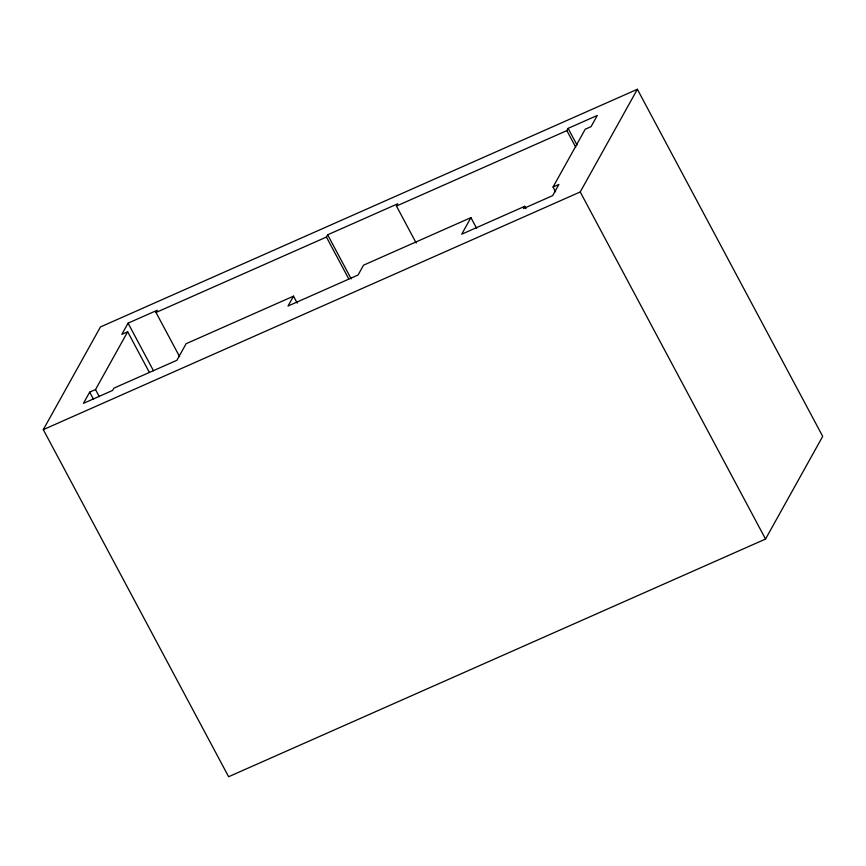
<?xml version="1.0" encoding="UTF-8"?>
<svg xmlns="http://www.w3.org/2000/svg" width="866" height="866" viewBox="0 0 866 866"><rect width="100%" height="100%" fill="white"/><g stroke="black" fill="none" stroke-linecap="round" stroke-linejoin="round"><path stroke-width="1.3" d="M43.3 429.633L100.456 326.947L637.376 89.274L822.7 436.367L765.544 539.053L228.624 776.726L43.3 429.633L580.22 191.96L637.376 89.274M149.309 372.293L127.67 331.775L95.52 389.559L89.685 392.136L83.45 403.34L112.623 390.414L113.879 388.174L176.902 360.278L186.125 343.705L293.509 296.172L297.222 303.111M179.554 356.575L156.01 312.485L157.255 310.245L128.071 323.159L121.835 334.352L127.67 331.775M293.509 296.172L288.032 306.023L358.059 275.02L363.547 265.169L470.931 217.637L476.657 228.364M156.01 312.485L326.417 237.046L327.662 234.805L397.7 203.802L396.455 206.043L416.178 242.989M470.931 217.637L461.708 234.21L524.731 206.314L526.008 208.695M524.731 206.314L523.486 208.544L552.67 195.629L558.895 184.436L553.06 187.013L555.604 191.787M396.455 206.043L566.862 130.614L568.107 128.374L597.291 115.459L591.056 126.653L585.221 129.24L553.06 187.013M568.107 128.374L577.016 145.055M566.862 130.614L575.771 147.296M580.22 191.96L765.544 539.053M327.662 234.805L351.206 278.906M326.417 237.046L348.684 278.755M128.071 323.159L153.52 370.832M95.52 389.559L99.33 396.704M89.685 392.136L93.496 399.291"/></g></svg>
